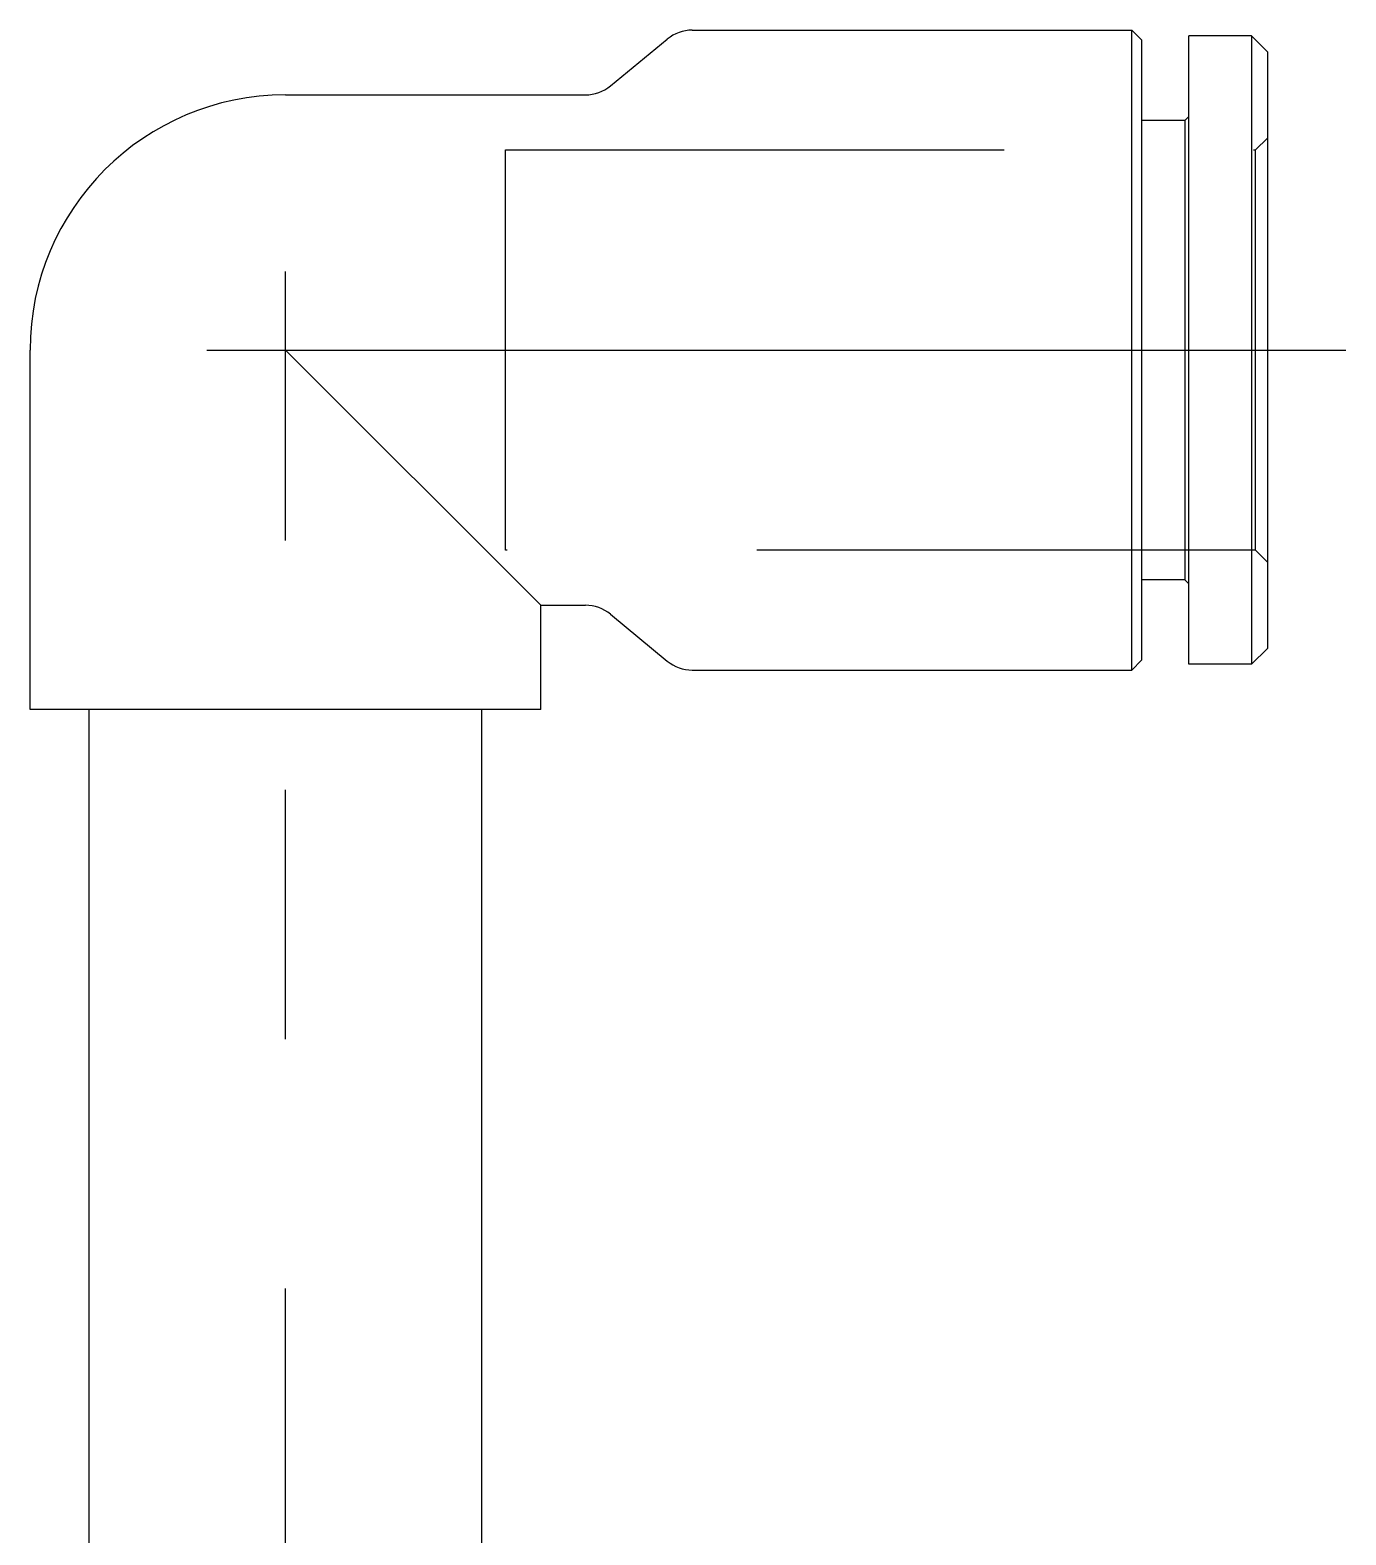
# Model space of a CAD drawing. Extents: x -10.3 to 66.3, y -16.9 to 63.8.
# Drawn here: x -6.5 to 27, y 23.47 to 61.8 of the extents above; entities that cross this region are included whole.
import ezdxf

# ---------------------------------------------------------------- set-up
doc = ezdxf.new("R2010")
doc.units = 0
doc.linetypes.add('CENTER', pattern=[50.8, 31.75, -6.35, 6.35, -6.35])
doc.linetypes.add('DASHED', pattern=[19.05, 12.7, -6.35])
doc.layers.get('0').update_dxf_attribs({"linetype": 'CONTINUOUS'})
doc.layers.add('CENTER', color=1, linetype='CENTER')

msp = doc.modelspace()

# ---------------------------------------------------------------- linework, layer by layer
at = {"color": 7, "linetype": 'CONTINUOUS'}
for p, q in [((10.3593, 61.8), (21.55, 61.8)), ((21.55, 45.5), (21.55, 61.8)), ((21.8, 61.55), (21.55, 61.8)), ((8.2771, 60.3786), (9.7229, 61.5714)), ((21.8, 61.55), (21.8, 45.75)), ((23, 45.65), (23, 61.65)), ((24.6, 61.65), (23, 61.65)), ((24.6, 61.65), (24.6, 45.65)), ((24.6, 61.65), (25, 61.25)), ((25, 61.25), (25, 46.05)), ((0, 60.15), (7.6407, 60.15)), ((22.9, 59.5), (21.8, 59.5)), ((22.9, 59.5), (23, 59.6)), ((22.9, 59.5), (22.9, 47.8)), ((-6.5, 44.5), (-6.5, 53.65)), ((6.5, 47.15), (0, 53.65)), ((22.9, 47.8), (21.8, 47.8)), ((22.9, 47.8), (23, 47.7)), ((6.5, 44.5), (6.5, 47.15)), ((6.5, 47.15), (7.6407, 47.15)), ((8.2771, 46.9214), (9.7229, 45.7286)), ((24.6, 45.65), (25, 46.05)), ((21.8, 45.75), (21.55, 45.5)), ((24.6, 45.65), (23, 45.65)), ((10.3593, 45.5), (21.55, 45.5)), ((6.5, 44.5), (-6.5, 44.5)), ((-5, 0.3), (-5, 44.5)), ((5, 0.3), (5, 44.5))]:
    msp.add_line(p, q, dxfattribs=at)
at = {"color": 3, "linetype": 'DASHED'}
for p, q in [((24.7, 58.75), (25, 59.05)), ((5.6, 58.75), (24.7, 58.75)), ((5.6, 48.55), (5.6, 58.75)), ((24.7, 48.55), (24.7, 58.75)), ((24.7, 48.55), (5.6, 48.55)), ((25, 48.25), (24.7, 48.55))]:
    msp.add_line(p, q, dxfattribs=at)
at = {"color": 7, "linetype": 'CONTINUOUS'}
for centre, radius, start, end in [((10.3593, 60.8), 1, 90, 129.52263), ((7.6407, 61.15), 1, 270, 309.52263), ((0, 53.65), 6.5, 90, 180), ((7.6407, 46.15), 1, 50.47737, 90), ((10.3593, 46.5), 1, 230.47737, 270)]:
    msp.add_arc(centre, radius, start, end, dxfattribs=at)
at = {"layer": 'CENTER', "color": 1, "linetype": 'CENTER'}
for p, q in [((0, -2), (0, 55.65)), ((-2, 53.65), (27, 53.65))]:
    msp.add_line(p, q, dxfattribs=at)

doc.saveas('drawing.dxf')
